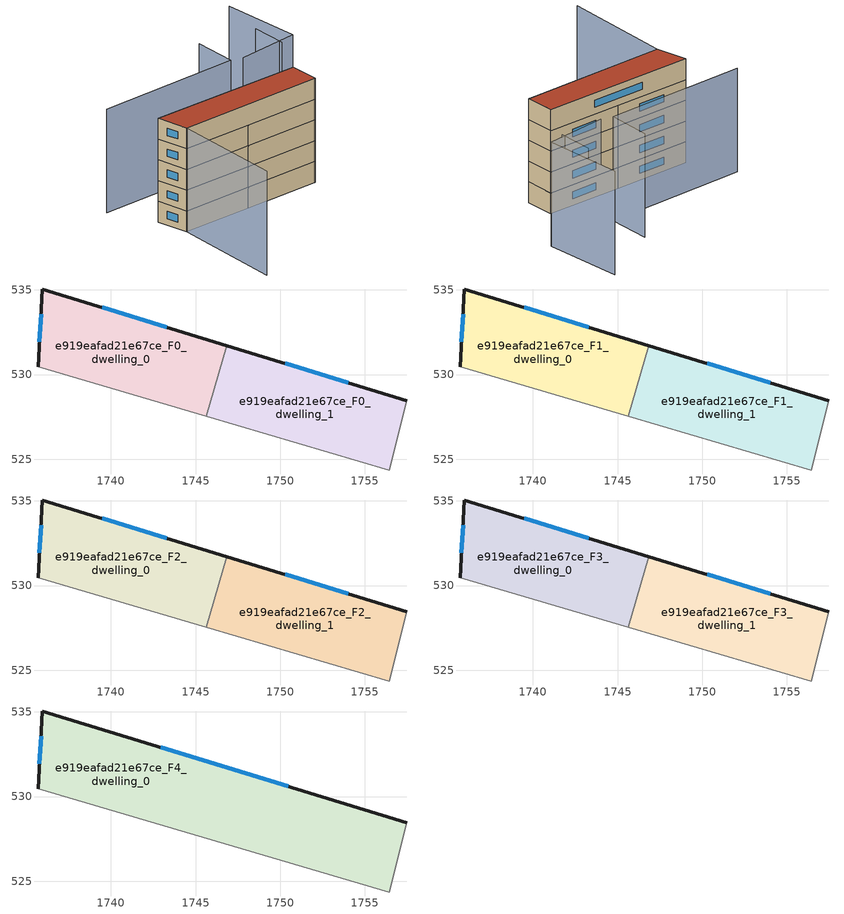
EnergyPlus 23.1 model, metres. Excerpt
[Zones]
e919eafad21e67ce_F0_dwelling_0
 floor ground (EU_floor_Construction): 1746.85,531.71 1745.63,527.54 1735.69,530.46 1735.95,535.06 z0
 wall outside (EU_wall_Construction): 1746.85,531.71 1735.95,535.06 1735.69,530.46 z0:3
 wall adiabatic (EU_wall_Construction): 1735.69,530.46 1745.63,527.54 z0:3
 wall to e919eafad21e67ce_F0_dwelling_1 (EU_wall_Construction): 1745.63,527.54 1746.85,531.71 z0:3
 window (EU_Window_Construction): 1735.86,533.56 1735.77,531.95 / 1743.31,532.8 1739.5,533.97 z0.98:2.02
e919eafad21e67ce_F0_dwelling_1
 floor ground (EU_floor_Construction): 1757.5,528.46 1756.46,524.36 1745.63,527.54 1746.85,531.71 z0
 wall outside (EU_wall_Construction): 1757.5,528.46 1746.85,531.71 z0:3
 wall adiabatic (EU_wall_Construction): 1745.63,527.54 1756.46,524.36 1757.5,528.46 z0:3
 window (EU_Window_Construction): 1754.04,529.52 1750.32,530.65 z0.98:2.02
e919eafad21e67ce_F1_dwelling_0
 floor to e919eafad21e67ce_F0_dwelling_0 (EU_floor_Construction): 1746.85,531.71 1745.63,527.54 1735.69,530.46 1735.95,535.06 z3
 wall outside (EU_wall_Construction): 1746.85,531.71 1735.95,535.06 1735.69,530.46 z3:6
 wall adiabatic (EU_wall_Construction): 1735.69,530.46 1745.63,527.54 z3:6
 wall to e919eafad21e67ce_F1_dwelling_1 (EU_wall_Construction): 1745.63,527.54 1746.85,531.71 z3:6
 window (EU_Window_Construction): 1735.86,533.56 1735.77,531.95 / 1743.31,532.8 1739.5,533.97 z3.98:5.02
e919eafad21e67ce_F1_dwelling_1
 floor to e919eafad21e67ce_F0_dwelling_1 (EU_floor_Construction): 1757.5,528.46 1756.46,524.36 1745.63,527.54 1746.85,531.71 z3
 wall outside (EU_wall_Construction): 1757.5,528.46 1746.85,531.71 z3:6
 wall adiabatic (EU_wall_Construction): 1745.63,527.54 1756.46,524.36 1757.5,528.46 z3:6
 window (EU_Window_Construction): 1754.04,529.52 1750.32,530.65 z3.98:5.02
e919eafad21e67ce_F2_dwelling_0
 floor to e919eafad21e67ce_F1_dwelling_0 (EU_floor_Construction): 1746.85,531.71 1745.63,527.54 1735.69,530.46 1735.95,535.06 z6
 wall outside (EU_wall_Construction): 1746.85,531.71 1735.95,535.06 1735.69,530.46 z6:9
 wall adiabatic (EU_wall_Construction): 1735.69,530.46 1745.63,527.54 z6:9
 wall to e919eafad21e67ce_F2_dwelling_1 (EU_wall_Construction): 1745.63,527.54 1746.85,531.71 z6:9
 window (EU_Window_Construction): 1735.86,533.56 1735.77,531.95 / 1743.31,532.8 1739.5,533.97 z6.98:8.02
e919eafad21e67ce_F2_dwelling_1
 floor to e919eafad21e67ce_F1_dwelling_1 (EU_floor_Construction): 1757.5,528.46 1756.46,524.36 1745.63,527.54 1746.85,531.71 z6
 wall outside (EU_wall_Construction): 1757.5,528.46 1746.85,531.71 z6:9
 wall adiabatic (EU_wall_Construction): 1745.63,527.54 1756.46,524.36 1757.5,528.46 z6:9
 window (EU_Window_Construction): 1754.04,529.52 1750.32,530.65 z6.98:8.02
e919eafad21e67ce_F3_dwelling_0
 floor to e919eafad21e67ce_F2_dwelling_0 (EU_floor_Construction): 1746.85,531.71 1745.63,527.54 1735.69,530.46 1735.95,535.06 z9
 wall outside (EU_wall_Construction): 1746.85,531.71 1735.95,535.06 1735.69,530.46 z9:12
 wall adiabatic (EU_wall_Construction): 1735.69,530.46 1745.63,527.54 z9:12
 wall to e919eafad21e67ce_F3_dwelling_1 (EU_wall_Construction): 1745.63,527.54 1746.85,531.71 z9:12
 window (EU_Window_Construction): 1735.86,533.56 1735.77,531.95 / 1743.31,532.8 1739.5,533.97 z9.98:11.02
e919eafad21e67ce_F3_dwelling_1
 floor to e919eafad21e67ce_F2_dwelling_1 (EU_floor_Construction): 1757.5,528.46 1756.46,524.36 1745.63,527.54 1746.85,531.71 z9
 wall outside (EU_wall_Construction): 1757.5,528.46 1746.85,531.71 z9:12
 wall adiabatic (EU_wall_Construction): 1745.63,527.54 1756.46,524.36 1757.5,528.46 z9:12
 window (EU_Window_Construction): 1754.04,529.52 1750.32,530.65 z9.98:11.02
e919eafad21e67ce_F4_dwelling_0
 floor to e919eafad21e67ce_F3_dwelling_0 (EU_floor_Construction): 1746.85,531.71 1745.63,527.54 1735.69,530.46 1735.95,535.06 z12
 floor to e919eafad21e67ce_F3_dwelling_1 (EU_floor_Construction): 1757.5,528.46 1756.46,524.36 1745.63,527.54 1746.85,531.71 z12
 wall outside (EU_wall_Construction): 1757.5,528.46 1735.95,535.06 1735.69,530.46 z12:15
 wall adiabatic (EU_wall_Construction): 1735.69,530.46 1756.46,524.36 1757.5,528.46 z12:15
 window (EU_Window_Construction): 1735.86,533.56 1735.77,531.95 / 1750.49,530.6 1742.96,532.91 z12.98:14.02
 roof outside (EU_roof_Construction): 1756.46,524.36 1757.5,528.46 1735.95,535.06 1735.69,530.46 z15
shading: 1756.42,542.18 1754.69,536.19 / 1754.69,536.19 1734.5,542.01 / 1731.22,515.24 1735.69,530.46 / 1756.23,524.3 1757.5,528.46 / 1762.54,533.51 1763.87,538.41 / 1767.38,544.77 1765.1,533.49 / 1765.1,533.49 1756.19,535.29 z0:15
[Building]
EU S2 Campaign: North Axis=0; Terrain=City; Solar Distribution=FullExterior
[Site:Location]
Bologna: Latitude=44.5; Longitude=11.25; Time Zone=1; Elevation=37
[SizingPeriod:WeatherFileDays]
AnnualSizingPeriod: Begin Month=1; Begin Day of Month=1; End Month=12; End Day of Month=31; Day of Week for Start Day=Monday; Use Weather File Daylight Saving Period=No; Use Weather File Rain and Snow Indicators=No
[MATERIAL]
EU_InternalMass_Material: Roughness=MediumRough; Thickness=0.1; Conductivity=1; Density=1800; Specific Heat=900; Thermal Absorptance=0.9; Solar Absorptance=0.7; Visible Absorptance=0.7
[MATERIAL:NOMASS] Roughness=MediumRough; Thermal Absorptance=0.9; Solar Absorptance=0.7; Visible Absorptance=0.7
Name | Thermal Resistance
EU_wall_NoMass | 0.905828
EU_roof_NoMass | 0.37593
EU_floor_NoMass | 0.67114
[WINDOWMATERIAL:SIMPLEGLAZINGSYSTEM]
EU_Window_SimpleGlazing: UFactor=4.52486; Solar Heat Gain Coefficient=0.85; Visible Transmittance=0.85
[CONSTRUCTION]
EU_wall_Construction: EU_wall_NoMass
EU_roof_Construction: EU_roof_NoMass
EU_floor_Construction: EU_floor_NoMass
EU_Window_Construction: EU_Window_SimpleGlazing
EU_InternalMass_Construction: EU_InternalMass_Material
[ZONE] Type=1; Multiplier=1; Ceiling Height=autocalculate; Floor Area=autocalculate; Part of Total Floor Area=Yes
Name | Volume
e919eafad21e67ce_F0_dwelling_0 | 144.248
e919eafad21e67ce_F1_dwelling_0; e919eafad21e67ce_F2_dwelling_0; e919eafad21e67ce_F3_dwelling_0 | 144.249
e919eafad21e67ce_F4_dwelling_0 | 288.488
e919eafad21e67ce_F0_dwelling_1; e919eafad21e67ce_F1_dwelling_1; e919eafad21e67ce_F2_dwelling_1; e919eafad21e67ce_F3_dwelling_1 | 144.243
[INTERNALMASS] Construction=EU_InternalMass_Construction
Name | Zone or ZoneList | Surface Area
e919eafad21e67ce_F0_dwelling_0_EU_InternalMass | e919eafad21e67ce_F0_dwelling_0 | 48.0827
e919eafad21e67ce_F0_dwelling_1_EU_InternalMass | e919eafad21e67ce_F0_dwelling_1 | 48.0809
e919eafad21e67ce_F1_dwelling_0_EU_InternalMass | e919eafad21e67ce_F1_dwelling_0 | 48.0827
e919eafad21e67ce_F1_dwelling_1_EU_InternalMass | e919eafad21e67ce_F1_dwelling_1 | 48.0809
e919eafad21e67ce_F2_dwelling_0_EU_InternalMass | e919eafad21e67ce_F2_dwelling_0 | 48.0827
e919eafad21e67ce_F2_dwelling_1_EU_InternalMass | e919eafad21e67ce_F2_dwelling_1 | 48.0809
e919eafad21e67ce_F3_dwelling_0_EU_InternalMass | e919eafad21e67ce_F3_dwelling_0 | 48.0827
e919eafad21e67ce_F3_dwelling_1_EU_InternalMass | e919eafad21e67ce_F3_dwelling_1 | 48.0809
e919eafad21e67ce_F4_dwelling_0_EU_InternalMass | e919eafad21e67ce_F4_dwelling_0 | 96.1632
[OTHEREQUIPMENT] Fuel Type=Electricity; Design Level Calculation Method=Watts/Area; Power per Zone Floor Area=1; Fraction Latent=0; Fraction Radiant=0; Fraction Lost=0; Carbon Dioxide Generation Rate=0; EndUse Subcategory=EU_Step8_InternalGains
Name | Zone or ZoneList or Space or SpaceList | Schedule
EU_Step8_InternalGain_e919eafad21e67ce_F0_dwelling_0_f000 | e919eafad21e67ce_F0_dwelling_0 | EU_Step8_GainSchedule_e919eafad21e67ce_F0_dwelling_0_f000
EU_Step8_InternalGain_e919eafad21e67ce_F0_dwelling_1_f000 | e919eafad21e67ce_F0_dwelling_1 | EU_Step8_GainSchedule_e919eafad21e67ce_F0_dwelling_1_f000
EU_Step8_InternalGain_e919eafad21e67ce_F1_dwelling_0_f000 | e919eafad21e67ce_F1_dwelling_0 | EU_Step8_GainSchedule_e919eafad21e67ce_F1_dwelling_0_f000
EU_Step8_InternalGain_e919eafad21e67ce_F1_dwelling_1_f000 | e919eafad21e67ce_F1_dwelling_1 | EU_Step8_GainSchedule_e919eafad21e67ce_F1_dwelling_1_f000
EU_Step8_InternalGain_e919eafad21e67ce_F2_dwelling_0_f000 | e919eafad21e67ce_F2_dwelling_0 | EU_Step8_GainSchedule_e919eafad21e67ce_F2_dwelling_0_f000
EU_Step8_InternalGain_e919eafad21e67ce_F2_dwelling_1_f000 | e919eafad21e67ce_F2_dwelling_1 | EU_Step8_GainSchedule_e919eafad21e67ce_F2_dwelling_1_f000
EU_Step8_InternalGain_e919eafad21e67ce_F3_dwelling_0_f000 | e919eafad21e67ce_F3_dwelling_0 | EU_Step8_GainSchedule_e919eafad21e67ce_F3_dwelling_0_f000
EU_Step8_InternalGain_e919eafad21e67ce_F3_dwelling_1_f000 | e919eafad21e67ce_F3_dwelling_1 | EU_Step8_GainSchedule_e919eafad21e67ce_F3_dwelling_1_f000
EU_Step8_InternalGain_e919eafad21e67ce_F4_dwelling_0_f000 | e919eafad21e67ce_F4_dwelling_0 | EU_Step8_GainSchedule_e919eafad21e67ce_F4_dwelling_0_f000
[ZONEVENTILATION:DESIGNFLOWRATE] Schedule=EU_AlwaysOn; Design Flow Rate Calculation Method=AirChanges/Hour; Air Changes per Hour=0.73129; Ventilation Type=Natural; Fan Pressure Rise=0; Fan Total Efficiency=1; Constant Term Coefficient=1; Temperature Term Coefficient=0; Velocity Term Coefficient=0; Velocity Squared Term Coefficient=0; Minimum Indoor Temperature=-100; Maximum Indoor Temperature=100; Delta Temperature=-100; Minimum Outdoor Temperature=-100; Maximum Outdoor Temperature=100; Maximum Wind Speed=40
Name | Zone or ZoneList or Space or SpaceList
EU_ConstantAir_e919eafad21e67ce_F0_dwelling_0 | e919eafad21e67ce_F0_dwelling_0
EU_ConstantAir_e919eafad21e67ce_F0_dwelling_1 | e919eafad21e67ce_F0_dwelling_1
EU_ConstantAir_e919eafad21e67ce_F1_dwelling_0 | e919eafad21e67ce_F1_dwelling_0
EU_ConstantAir_e919eafad21e67ce_F1_dwelling_1 | e919eafad21e67ce_F1_dwelling_1
EU_ConstantAir_e919eafad21e67ce_F2_dwelling_0 | e919eafad21e67ce_F2_dwelling_0
EU_ConstantAir_e919eafad21e67ce_F2_dwelling_1 | e919eafad21e67ce_F2_dwelling_1
EU_ConstantAir_e919eafad21e67ce_F3_dwelling_0 | e919eafad21e67ce_F3_dwelling_0
EU_ConstantAir_e919eafad21e67ce_F3_dwelling_1 | e919eafad21e67ce_F3_dwelling_1
EU_ConstantAir_e919eafad21e67ce_F4_dwelling_0 | e919eafad21e67ce_F4_dwelling_0
[HVACTEMPLATE:THERMOSTAT] Constant Heating Setpoint=20; Constant Cooling Setpoint=50
EU_HeatOnly_e919eafad21e67ce_F0_dwelling_0; EU_HeatOnly_e919eafad21e67ce_F0_dwelling_1; EU_HeatOnly_e919eafad21e67ce_F1_dwelling_0; EU_HeatOnly_e919eafad21e67ce_F1_dwelling_1; EU_HeatOnly_e919eafad21e67ce_F2_dwelling_0; EU_HeatOnly_e919eafad21e67ce_F2_dwelling_1; EU_HeatOnly_e919eafad21e67ce_F3_dwelling_0; EU_HeatOnly_e919eafad21e67ce_F3_dwelling_1; EU_HeatOnly_e919eafad21e67ce_F4_dwelling_0
[HVACTEMPLATE:ZONE:IDEALLOADSAIRSYSTEM] System Availability Schedule=EU_AlwaysOn; Maximum Heating Supply Air Temperature=50; Minimum Cooling Supply Air Temperature=13; Maximum Heating Supply Air Humidity Ratio=0.0156; Minimum Cooling Supply Air Humidity Ratio=0.0077; Heating Limit=NoLimit; Cooling Limit=NoLimit; Heating Availability Schedule=EU_AlwaysOn; Cooling Availability Schedule=EU_CoolingOff; Dehumidification Control Type=ConstantSensibleHeatRatio; Cooling Sensible Heat Ratio=0.7; Dehumidification Setpoint=60; Humidification Control Type=None; Humidification Setpoint=30; Outdoor Air Method=None; Outdoor Air Flow Rate per Person=0.00944; Outdoor Air Flow Rate per Zone Floor Area=0; Outdoor Air Flow Rate per Zone=0; Demand Controlled Ventilation Type=None; Outdoor Air Economizer Type=NoEconomizer; Heat Recovery Type=None; Sensible Heat Recovery Effectiveness=0.7; Latent Heat Recovery Effectiveness=0.65
Name | Template Thermostat
e919eafad21e67ce_F0_dwelling_0 | EU_HeatOnly_e919eafad21e67ce_F0_dwelling_0
e919eafad21e67ce_F0_dwelling_1 | EU_HeatOnly_e919eafad21e67ce_F0_dwelling_1
e919eafad21e67ce_F1_dwelling_0 | EU_HeatOnly_e919eafad21e67ce_F1_dwelling_0
e919eafad21e67ce_F1_dwelling_1 | EU_HeatOnly_e919eafad21e67ce_F1_dwelling_1
e919eafad21e67ce_F2_dwelling_0 | EU_HeatOnly_e919eafad21e67ce_F2_dwelling_0
e919eafad21e67ce_F2_dwelling_1 | EU_HeatOnly_e919eafad21e67ce_F2_dwelling_1
e919eafad21e67ce_F3_dwelling_0 | EU_HeatOnly_e919eafad21e67ce_F3_dwelling_0
e919eafad21e67ce_F3_dwelling_1 | EU_HeatOnly_e919eafad21e67ce_F3_dwelling_1
e919eafad21e67ce_F4_dwelling_0 | EU_HeatOnly_e919eafad21e67ce_F4_dwelling_0
[SIZING:ZONE] Zone Cooling Design Supply Air Temperature Input Method=SupplyAirTemperature; Zone Cooling Design Supply Air Temperature=13; Zone Heating Design Supply Air Temperature Input Method=SupplyAirTemperature; Zone Heating Design Supply Air Temperature=50; Zone Cooling Design Supply Air Humidity Ratio=0.008; Zone Heating Design Supply Air Humidity Ratio=0.008; Cooling Design Air Flow Method=DesignDay; Cooling Design Air Flow Rate=0; Cooling Minimum Air Flow per Zone Floor Area=0.000762; Cooling Minimum Air Flow=0; Cooling Minimum Air Flow Fraction=0.2; Heating Design Air Flow Method=DesignDay; Heating Design Air Flow Rate=0; Heating Maximum Air Flow per Zone Floor Area=0.002032; Heating Maximum Air Flow=0.141576; Heating Maximum Air Flow Fraction=0.3; Account for Dedicated Outdoor Air System=No; Dedicated Outdoor Air System Control Strategy=NeutralSupplyAir; Dedicated Outdoor Air Low Setpoint Temperature for Design=autosize; Dedicated Outdoor Air High Setpoint Temperature for Design=autosize; Zone Load Sizing Method=Sensible Load Only No Latent Load; Zone Latent Cooling Design Supply Air Humidity Ratio Input Method=HumidityRatioDifference; Zone Cooling Design Supply Air Humidity Ratio Difference=0.005; Zone Latent Heating Design Supply Air Humidity Ratio Input Method=HumidityRatioDifference; Zone Humidification Design Supply Air Humidity Ratio Difference=0.005
e919eafad21e67ce_F0_dwelling_0; e919eafad21e67ce_F0_dwelling_1; e919eafad21e67ce_F1_dwelling_0; e919eafad21e67ce_F1_dwelling_1; e919eafad21e67ce_F2_dwelling_0; e919eafad21e67ce_F2_dwelling_1; e919eafad21e67ce_F3_dwelling_0; e919eafad21e67ce_F3_dwelling_1; e919eafad21e67ce_F4_dwelling_0
[SCHEDULE:CONSTANT]
Name | Hourly Value
EU_AlwaysOn | 1
EU_CoolingOff | 0
[SCHEDULE:FILE] Column Number=1; Rows to Skip at Top=0; Number of Hours of Data=8760; Column Separator=Comma; Interpolate to Timestep=No; Minutes per Item=60; Adjust Schedule for Daylight Savings=Yes
Name | File
EU_Step8_GainSchedule_e919eafad21e67ce_F0_dwelling_0_f000 | ../../schedules/e919eafad21e67ce/e919eafad21e67ce_F0_dwelling_0_f000_gain.csv
EU_Step8_GainSchedule_e919eafad21e67ce_F0_dwelling_1_f000 | ../../schedules/e919eafad21e67ce/e919eafad21e67ce_F0_dwelling_1_f000_gain.csv
EU_Step8_GainSchedule_e919eafad21e67ce_F1_dwelling_0_f000 | ../../schedules/e919eafad21e67ce/e919eafad21e67ce_F1_dwelling_0_f000_gain.csv
EU_Step8_GainSchedule_e919eafad21e67ce_F1_dwelling_1_f000 | ../../schedules/e919eafad21e67ce/e919eafad21e67ce_F1_dwelling_1_f000_gain.csv
EU_Step8_GainSchedule_e919eafad21e67ce_F2_dwelling_0_f000 | ../../schedules/e919eafad21e67ce/e919eafad21e67ce_F2_dwelling_0_f000_gain.csv
EU_Step8_GainSchedule_e919eafad21e67ce_F2_dwelling_1_f000 | ../../schedules/e919eafad21e67ce/e919eafad21e67ce_F2_dwelling_1_f000_gain.csv
EU_Step8_GainSchedule_e919eafad21e67ce_F3_dwelling_0_f000 | ../../schedules/e919eafad21e67ce/e919eafad21e67ce_F3_dwelling_0_f000_gain.csv
EU_Step8_GainSchedule_e919eafad21e67ce_F3_dwelling_1_f000 | ../../schedules/e919eafad21e67ce/e919eafad21e67ce_F3_dwelling_1_f000_gain.csv
EU_Step8_GainSchedule_e919eafad21e67ce_F4_dwelling_0_f000 | ../../schedules/e919eafad21e67ce/e919eafad21e67ce_F4_dwelling_0_f000_gain.csv
